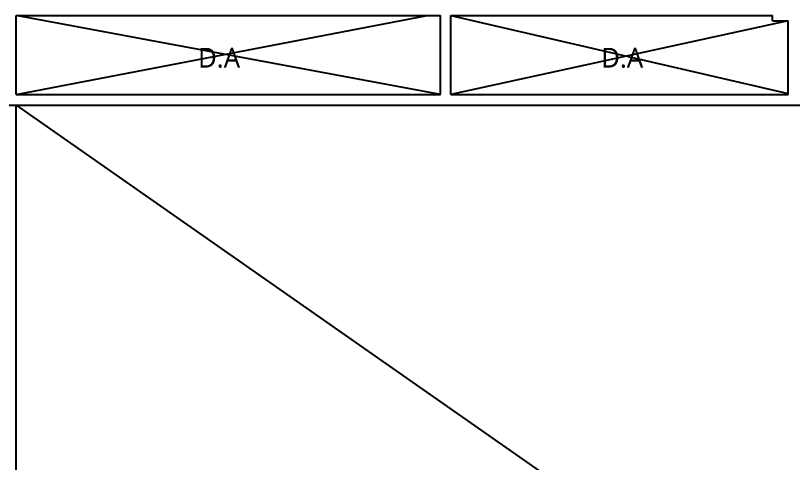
# Model space of a CAD drawing. Header units: millimetres. Extents: x -105683 to 94728, y -31127 to 151123.
# Drawn here: x 52712 to 67475, y 59899 to 68395 of the extents above; entities that cross this region are included whole.
import ezdxf
from ezdxf.enums import TextEntityAlignment as Align

# ---------------------------------------------------------------- set-up
doc = ezdxf.new("R2010")
doc.units = ezdxf.units.MM
doc.layers.add('e-plan', color=9, linetype='Continuous')
doc.styles.add('xr_plan$0$USUN', font='malgun_0.ttf')

# ---------------------------------------------------------------- blocks, each defined once
blk = doc.blocks.new('Xref-지하1층')
at = {"layer": 'e-plan'}
for p, q in [((56250, 78800), (64050, 80300)), ((64300, 78800), (56250, 80300)), ((64500, 80300), (70900, 78822)), ((70900, 80200), (64500, 78800)), ((56250, 78600), (83600, 59500))]:
    blk.add_line(p, q, dxfattribs=at)
at = {"layer": 'e-plan', "linetype": 'Continuous'}
for p, q in [((56250, 80300), (64300, 80300)), ((56250, 78800), (56250, 80300)), ((64300, 78800), (64300, 80300)), ((64500, 78800), (64500, 80300)), ((64500, 80300), (70600, 80300)), ((70600, 80200), (70600, 80300)), ((70900, 78800), (70900, 80200)), ((56250, 78800), (61440, 78800)), ((61440, 78800), (64300, 78800)), ((64500, 78800), (70900, 78800)), ((56050, 78600), (61440, 78600)), ((56250, 69200), (56250, 78600)), ((61440, 78600), (84200, 78600))]:
    blk.add_line(p, q, dxfattribs=at)
at = {"layer": 'e-plan'}
blk.add_lwpolyline([(70600, 80200), (70600, 80200), (70900, 80200)], dxfattribs=at)
at = {"layer": 'e-plan', "style": 'xr_plan$0$USUN'}
for p in [(60100, 79500), (67750, 79500)]:
    blk.add_text('D.A', height=375, dxfattribs=at).set_placement(p, align=Align.MIDDLE_CENTER)

msp = doc.modelspace()

# ---------------------------------------------------------------- block references
at = {"layer": 'e-plan'}
msp.add_blockref('Xref-지하1층', (-3525, -11905), dxfattribs=at)

doc.saveas('drawing.dxf')
